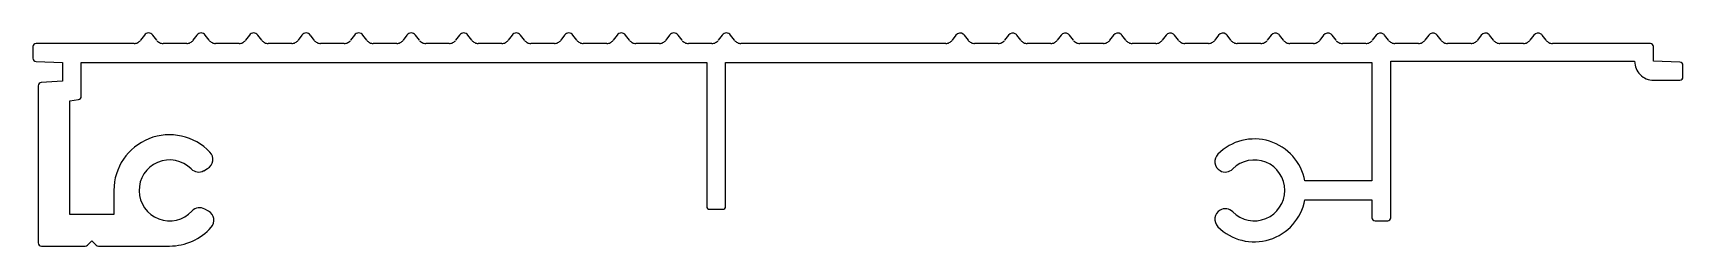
# Model space of a CAD drawing. Extents: x 389 to 546, y 592 to 612.
import ezdxf

# ---------------------------------------------------------------- set-up
doc = ezdxf.new("R2010")
doc.units = 0
doc.layers.get('0').update_dxf_attribs({"linetype": 'CONTINUOUS'})

msp = doc.modelspace()

# ---------------------------------------------------------------- linework, layer by layer
for p, q in [((389.41, 611), (389.41, 609.89)), ((399.04, 611.3), (389.71, 611.3)), ((400.01, 612.1), (399.64, 611.6)), ((401.19, 611.6), (400.81, 612.1)), ((404.04, 611.3), (401.79, 611.3)), ((405.01, 612.1), (404.64, 611.6)), ((406.19, 611.6), (405.81, 612.1)), ((409.04, 611.3), (406.79, 611.3)), ((410.01, 612.1), (409.64, 611.6)), ((411.19, 611.6), (410.81, 612.1)), ((414.04, 611.3), (411.79, 611.3)), ((415.01, 612.1), (414.64, 611.6)), ((416.19, 611.6), (415.81, 612.1)), ((419.04, 611.3), (416.79, 611.3)), ((420.01, 612.1), (419.64, 611.6)), ((421.19, 611.6), (420.81, 612.1)), ((424.04, 611.3), (421.79, 611.3)), ((425.01, 612.1), (424.64, 611.6)), ((426.19, 611.6), (425.81, 612.1)), ((429.04, 611.3), (426.79, 611.3)), ((430.01, 612.1), (429.64, 611.6)), ((431.19, 611.6), (430.81, 612.1)), ((434.04, 611.3), (431.79, 611.3)), ((435.01, 612.1), (434.64, 611.6)), ((436.19, 611.6), (435.81, 612.1)), ((439.04, 611.3), (436.79, 611.3)), ((440.01, 612.1), (439.64, 611.6)), ((441.19, 611.6), (440.81, 612.1)), ((444.04, 611.3), (441.79, 611.3)), ((445.01, 612.1), (444.64, 611.6)), ((446.19, 611.6), (445.81, 612.1)), ((449.04, 611.3), (446.79, 611.3)), ((450.01, 612.1), (449.64, 611.6)), ((451.19, 611.6), (450.81, 612.1)), ((454.04, 611.3), (451.79, 611.3)), ((455.01, 612.1), (454.64, 611.6)), ((456.19, 611.6), (455.81, 612.1)), ((476.29, 611.3), (456.79, 611.3)), ((477.26, 612.1), (476.89, 611.6)), ((478.44, 611.6), (478.06, 612.1)), ((481.29, 611.3), (479.04, 611.3)), ((482.26, 612.1), (481.89, 611.6)), ((483.44, 611.6), (483.06, 612.1)), ((486.29, 611.3), (484.04, 611.3)), ((487.26, 612.1), (486.89, 611.6)), ((488.44, 611.6), (488.06, 612.1)), ((491.29, 611.3), (489.04, 611.3)), ((492.26, 612.1), (491.89, 611.6)), ((493.44, 611.6), (493.06, 612.1)), ((496.29, 611.3), (494.04, 611.3)), ((497.26, 612.1), (496.89, 611.6)), ((498.44, 611.6), (498.06, 612.1)), ((501.29, 611.3), (499.04, 611.3)), ((502.26, 612.1), (501.89, 611.6)), ((503.44, 611.6), (503.06, 612.1)), ((506.29, 611.3), (504.04, 611.3)), ((507.26, 612.1), (506.89, 611.6)), ((508.44, 611.6), (508.06, 612.1)), ((511.29, 611.3), (509.04, 611.3)), ((512.26, 612.1), (511.89, 611.6)), ((513.44, 611.6), (513.06, 612.1)), ((516.29, 611.3), (514.04, 611.3)), ((517.26, 612.1), (516.89, 611.6)), ((518.44, 611.6), (518.06, 612.1)), ((521.29, 611.3), (519.04, 611.3)), ((522.26, 612.1), (521.89, 611.6)), ((523.44, 611.6), (523.06, 612.1)), ((526.29, 611.3), (524.04, 611.3)), ((527.26, 612.1), (526.89, 611.6)), ((528.44, 611.6), (528.06, 612.1)), ((531.29, 611.3), (529.04, 611.3)), ((532.26, 612.1), (531.89, 611.6)), ((533.44, 611.6), (533.06, 612.1)), ((543.36, 611.3), (534.04, 611.3)), ((543.66, 609.6), (543.66, 611)), ((389.7, 609.59), (392.21, 609.5)), ((392.21, 609.5), (392.21, 607.7)), ((394.01, 606.25), (394.01, 609.5)), ((394.01, 609.5), (453.54, 609.5)), ((453.54, 609.5), (453.54, 595.8)), ((455.34, 595.8), (455.34, 609.5)), ((455.34, 609.5), (516.86, 609.5)), ((516.86, 609.5), (516.86, 598.2)), ((518.66, 594.7), (518.66, 609.6)), ((518.66, 609.6), (541.86, 609.6)), ((546.17, 609.51), (543.66, 609.6)), ((543.66, 607.8), (546.16, 607.8)), ((546.46, 608.1), (546.46, 609.21)), ((389.91, 607.27), (389.91, 592.3)), ((392.21, 607.7), (390.19, 607.57)), ((392.91, 605.84), (393.75, 605.96)), ((392.91, 595), (392.91, 605.84)), ((405.68, 599.18), (406.03, 599.39)), ((502.4, 599.18), (502.4, 599.18)), ((397.11, 597.3), (397.11, 595)), ((516.86, 598.2), (510.48, 598.2)), ((406.13, 595.32), (405.78, 595.52)), ((453.84, 595.5), (455.04, 595.5)), ((502.4, 595.42), (502.4, 595.42)), ((510.48, 596.4), (516.86, 596.4)), ((516.86, 596.4), (516.86, 594.7)), ((397.11, 595), (392.91, 595)), ((517.16, 594.4), (518.36, 594.4)), ((395.01, 592.5), (394.6, 592.09)), ((395.01, 592.5), (395.42, 592.09)), ((390.21, 592), (394.39, 592)), ((395.64, 592), (402.41, 592))]:
    msp.add_line(p, q)
for centre, radius, start, end in [((389.71, 611), 0.3, 90, 180), ((399.04, 612.05), 0.753, 270.0505, 296.5145), ((399.04, 612.05), 0.753, 296.6156, 323.0796), ((400.41, 611.8), 0.5, 36.922, 143.078), ((401.79, 612.05), 0.753, 216.9204, 243.3844), ((401.79, 612.05), 0.753, 243.4855, 269.9495), ((404.04, 612.05), 0.753, 270.0505, 296.5145), ((404.04, 612.05), 0.753, 296.6156, 323.0796), ((405.41, 611.8), 0.5, 36.922, 143.078), ((406.79, 612.05), 0.753, 216.9204, 243.3844), ((406.79, 612.05), 0.753, 243.4855, 269.9495), ((409.04, 612.05), 0.753, 270.0505, 296.5145), ((409.04, 612.05), 0.753, 296.6156, 323.0796), ((410.41, 611.8), 0.5, 36.922, 143.078), ((411.79, 612.05), 0.753, 216.9204, 243.3844), ((411.79, 612.05), 0.753, 243.4855, 269.9495), ((414.04, 612.05), 0.753, 270.0505, 296.5145), ((414.04, 612.05), 0.753, 296.6156, 323.0796), ((415.41, 611.8), 0.5, 36.922, 143.078), ((416.79, 612.05), 0.753, 216.9204, 243.3844), ((416.79, 612.05), 0.753, 243.4855, 269.9495), ((419.04, 612.05), 0.753, 270.0505, 296.5145), ((419.04, 612.05), 0.753, 296.6156, 323.0796), ((420.41, 611.8), 0.5, 36.922, 143.078), ((421.79, 612.05), 0.753, 216.9204, 243.3844), ((421.79, 612.05), 0.753, 243.4855, 269.9495), ((424.04, 612.05), 0.753, 270.0505, 296.5145), ((424.04, 612.05), 0.753, 296.6156, 323.0796), ((425.41, 611.8), 0.5, 36.922, 143.078), ((426.79, 612.05), 0.753, 216.9204, 243.3844), ((426.79, 612.05), 0.753, 243.4855, 269.9495), ((429.04, 612.05), 0.753, 270.0505, 296.5145), ((429.04, 612.05), 0.753, 296.6156, 323.0796), ((430.41, 611.8), 0.5, 36.922, 143.078), ((431.79, 612.05), 0.753, 216.9204, 243.3844), ((431.79, 612.05), 0.753, 243.4855, 269.9495), ((434.04, 612.05), 0.753, 270.0505, 296.5145), ((434.04, 612.05), 0.753, 296.6156, 323.0796), ((435.41, 611.8), 0.5, 36.922, 143.078), ((436.79, 612.05), 0.753, 216.9204, 243.3844), ((436.79, 612.05), 0.753, 243.4855, 269.9495), ((439.04, 612.05), 0.753, 270.0505, 296.5145), ((439.04, 612.05), 0.753, 296.6156, 323.0796), ((440.41, 611.8), 0.5, 36.922, 143.078), ((441.79, 612.05), 0.753, 216.9204, 243.3844), ((441.79, 612.05), 0.753, 243.4855, 269.9495), ((444.04, 612.05), 0.753, 270.0505, 296.5145), ((444.04, 612.05), 0.753, 296.6156, 323.0796), ((445.41, 611.8), 0.5, 36.922, 143.078), ((446.79, 612.05), 0.753, 216.9204, 243.3844), ((446.79, 612.05), 0.753, 243.4855, 269.9495), ((449.04, 612.05), 0.753, 270.0505, 296.5145), ((449.04, 612.05), 0.753, 296.6156, 323.0796), ((450.41, 611.8), 0.5, 36.922, 143.078), ((451.79, 612.05), 0.753, 216.9204, 243.3844), ((451.79, 612.05), 0.753, 243.4855, 269.9495), ((454.04, 612.05), 0.753, 270.0505, 296.5145), ((454.04, 612.05), 0.753, 296.6156, 323.0796), ((455.41, 611.8), 0.5, 36.922, 143.078), ((456.79, 612.05), 0.753, 216.9204, 243.3844), ((456.79, 612.05), 0.753, 243.4855, 269.9495), ((476.29, 612.05), 0.753, 270.0505, 296.5145), ((476.29, 612.05), 0.753, 296.6156, 323.0796), ((477.66, 611.8), 0.5, 53.1538, 143.1064), ((477.66, 611.8), 0.501, 36.8816, 53.1184), ((479.04, 612.05), 0.753, 216.9204, 243.3844), ((479.04, 612.05), 0.753, 243.4855, 269.9495), ((481.29, 612.05), 0.753, 270.0505, 296.5145), ((481.29, 612.05), 0.753, 296.6156, 323.0796), ((482.66, 611.8), 0.5, 53.1538, 143.1064), ((482.66, 611.8), 0.501, 36.8816, 53.1184), ((484.04, 612.05), 0.753, 216.9204, 243.3844), ((484.04, 612.05), 0.753, 243.4855, 269.9495), ((486.29, 612.05), 0.753, 270.0505, 296.5145), ((486.29, 612.05), 0.753, 296.6156, 323.0796), ((487.66, 611.8), 0.5, 53.1538, 143.1064), ((487.66, 611.8), 0.501, 36.8816, 53.1184), ((489.04, 612.05), 0.753, 216.9204, 243.3844), ((489.04, 612.05), 0.753, 243.4855, 269.9495), ((491.29, 612.05), 0.753, 270.0505, 296.5145), ((491.29, 612.05), 0.753, 296.6156, 323.0796), ((492.66, 611.8), 0.5, 53.1538, 143.1064), ((492.66, 611.8), 0.501, 36.8816, 53.1184), ((494.04, 612.05), 0.753, 216.9204, 243.3844), ((494.04, 612.05), 0.753, 243.4855, 269.9495), ((496.29, 612.05), 0.753, 270.0505, 296.5145), ((496.29, 612.05), 0.753, 296.6156, 323.0796), ((497.66, 611.8), 0.5, 53.1538, 143.1064), ((497.66, 611.8), 0.501, 36.8816, 53.1184), ((499.04, 612.05), 0.753, 216.9204, 243.3844), ((499.04, 612.05), 0.753, 243.4855, 269.9495), ((501.29, 612.05), 0.753, 270.0505, 296.5145), ((501.29, 612.05), 0.753, 296.6156, 323.0796), ((502.66, 611.8), 0.5, 53.1538, 143.1064), ((502.66, 611.8), 0.501, 36.8816, 53.1184), ((504.04, 612.05), 0.753, 216.9204, 243.3844), ((504.04, 612.05), 0.753, 243.4855, 269.9495), ((506.29, 612.05), 0.753, 270.0505, 296.5145), ((506.29, 612.05), 0.753, 296.6156, 323.0796), ((507.66, 611.8), 0.5, 53.1538, 143.1064), ((507.66, 611.8), 0.501, 36.8816, 53.1184), ((509.04, 612.05), 0.753, 216.9204, 243.3844), ((509.04, 612.05), 0.753, 243.4855, 269.9495), ((511.29, 612.05), 0.753, 270.0505, 296.5145), ((511.29, 612.05), 0.753, 296.6156, 323.0796), ((512.66, 611.8), 0.5, 53.1538, 143.1064), ((512.66, 611.8), 0.501, 36.8816, 53.1184), ((514.04, 612.05), 0.753, 216.9204, 243.3844), ((514.04, 612.05), 0.753, 243.4855, 269.9495), ((516.29, 612.05), 0.753, 270.0505, 296.5145), ((516.29, 612.05), 0.753, 296.6156, 323.0796), ((517.66, 611.8), 0.5, 53.1538, 143.1064), ((517.66, 611.8), 0.501, 36.8816, 53.1184), ((519.04, 612.05), 0.753, 216.9204, 243.3844), ((519.04, 612.05), 0.753, 243.4855, 269.9495), ((521.29, 612.05), 0.753, 270.0505, 296.5145), ((521.29, 612.05), 0.753, 296.6156, 323.0796), ((522.66, 611.8), 0.5, 53.1538, 143.1064), ((522.66, 611.8), 0.501, 36.8816, 53.1184), ((524.04, 612.05), 0.753, 216.9204, 243.3844), ((524.04, 612.05), 0.753, 243.4855, 269.9495), ((526.29, 612.05), 0.753, 270.0505, 296.5145), ((526.29, 612.05), 0.753, 296.6156, 323.0796), ((527.66, 611.8), 0.5, 53.1538, 143.1064), ((527.66, 611.8), 0.501, 36.8816, 53.1184), ((529.04, 612.05), 0.753, 216.9204, 243.3844), ((529.04, 612.05), 0.753, 243.4855, 269.9495), ((531.29, 612.05), 0.753, 270.0505, 296.5145), ((531.29, 612.05), 0.753, 296.6156, 323.0796), ((532.66, 611.8), 0.5, 53.1538, 143.1064), ((532.66, 611.8), 0.501, 36.8816, 53.1184), ((534.04, 612.05), 0.753, 216.9204, 243.3844), ((534.04, 612.05), 0.753, 243.4855, 269.9495), ((543.36, 611), 0.3, 360, 90), ((389.71, 609.89), 0.3, 180, 268), ((543.66, 609.6), 1.8, 179.9995, 270.0005), ((546.16, 609.21), 0.3, 360, 88), ((546.16, 608.1), 0.3, 270, 360), ((390.21, 607.27), 0.3, 93.6506, 180), ((393.71, 606.25), 0.3, 277.5985, 360), ((402.41, 597.3), 5.3, 43.4469, 180), ((505.66, 597.3), 4.9, 10.5832, 135.1433), ((402.41, 597.3), 2.9, 44.8569, 317.2904), ((405.53, 600.26), 1, 299.9936, 43.4469), ((502.9, 600.05), 1, 135.1433, 239.9999), ((505.66, 597.3), 2.9, 224.8572, 135.1428), ((405.18, 600.05), 1, 224.8569, 299.9936), ((502.9, 600.05), 1, 239.9999, 315.1428), ((405.28, 594.65), 1, 60, 137.2904), ((405.63, 594.45), 1, 318.4897, 60), ((453.84, 595.8), 0.3, 180, 270), ((455.04, 595.8), 0.3, 270, 360), ((502.9, 594.55), 1, 120.0001, 224.8567), ((505.66, 597.3), 4.9, 224.8567, 349.417), ((502.9, 594.55), 1, 44.8572, 120.0001), ((402.41, 597.3), 5.3, 270, 318.4897), ((517.16, 594.7), 0.3, 180, 270), ((518.36, 594.7), 0.3, 270, 360), ((390.21, 592.3), 0.3, 180, 270), ((394.39, 592.3), 0.3, 270, 315), ((395.64, 592.3), 0.3, 225, 270)]:
    msp.add_arc(centre, radius, start, end)

doc.saveas('drawing.dxf')
